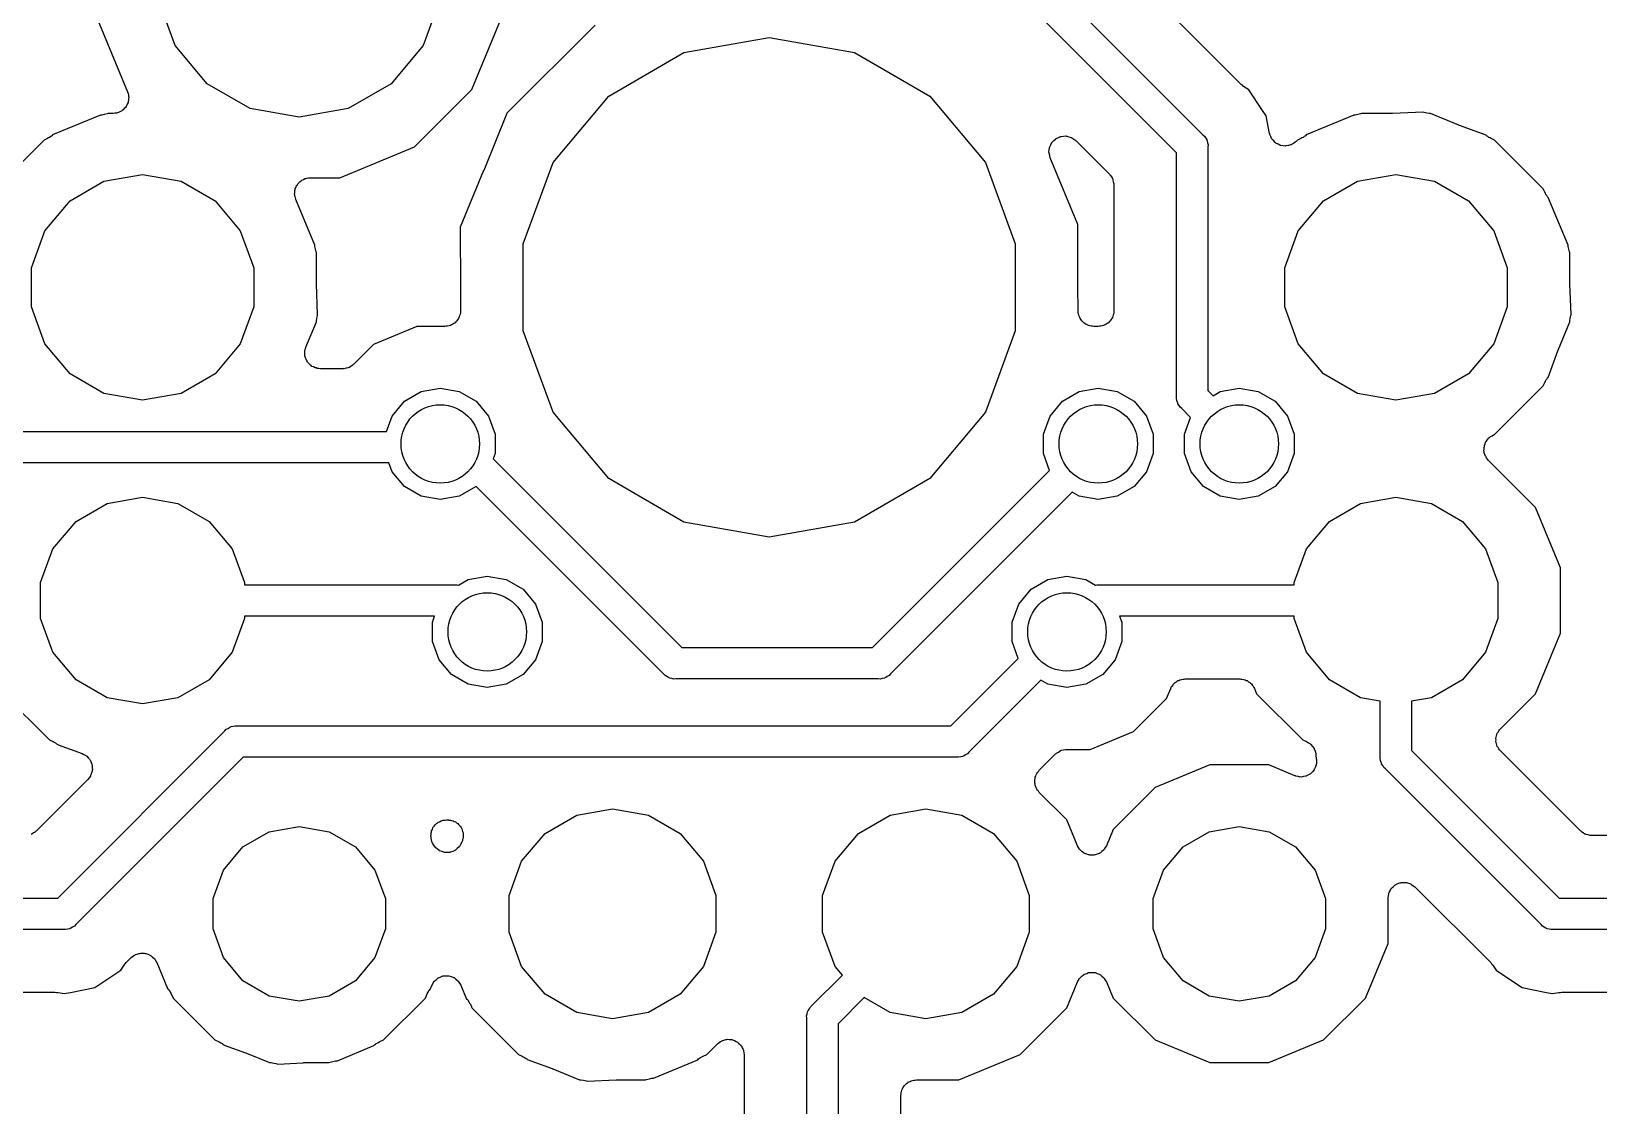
# Model space of a CAD drawing. Extents: x 240.1 to 314.9, y -176.2 to -102.8.
# Drawn here: x 281.04 to 293.74, y -155.23 to -146.51 of the extents above; entities that cross this region are included whole.
import ezdxf

# ---------------------------------------------------------------- set-up
doc = ezdxf.new("R2010")
doc.units = 0
doc.header["$MEASUREMENT"] = 0
doc.layers.add('BLACK', color=7, linetype='CONTINUOUS')

msp = doc.modelspace()

# ---------------------------------------------------------------- linework, layer by layer
at = {"layer": 'BLACK', "linetype": 'CONTINUOUS'}
for p, q in [((287.579, -144.397), (290.535, -147.353)), ((290.322, -147.5), (287.366, -144.544)), ((290.845, -146.945), (289.822, -145.922)), ((282.205, -146.63), (282.067, -146.252)), ((284.353, -146.252), (284.215, -146.63)), ((281.559, -146.378), (281.819, -147.005)), ((284.61, -146.985), (284.861, -146.378)), ((285.608, -146.464), (284.894, -147.178)), ((286.328, -146.687), (287.02, -146.565)), ((287.02, -146.565), (287.712, -146.687)), ((282.464, -146.939), (282.205, -146.63)), ((284.215, -146.63), (283.956, -146.939)), ((285.719, -147.039), (286.328, -146.687)), ((287.712, -146.687), (288.321, -147.039)), ((282.813, -147.141), (282.464, -146.939)), ((283.956, -146.939), (283.607, -147.141)), ((284.145, -147.45), (284.61, -146.985)), ((290.855, -146.952), (290.845, -146.945)), ((290.864, -146.961), (290.855, -146.952)), ((290.907, -146.989), (290.864, -146.961)), ((291.018, -147.156), (290.907, -146.989)), ((281.811, -147.118), (281.806, -147.124)), ((281.816, -147.105), (281.811, -147.118)), ((281.823, -147.092), (281.816, -147.105)), ((281.819, -147.005), (281.822, -147.019)), ((281.822, -147.019), (281.826, -147.032)), ((281.824, -147.084), (281.823, -147.092)), ((281.826, -147.076), (281.824, -147.084)), ((281.826, -147.032), (281.826, -147.04)), ((281.826, -147.04), (281.828, -147.049)), ((281.828, -147.049), (281.826, -147.062)), ((281.826, -147.062), (281.826, -147.076)), ((285.267, -147.578), (285.719, -147.039)), ((288.321, -147.039), (288.773, -147.578)), ((281.598, -147.194), (281.211, -147.355)), ((281.609, -147.194), (281.598, -147.194)), ((281.63, -147.189), (281.609, -147.194)), ((281.609, -147.194), (281.609, -147.194)), ((281.609, -147.194), (281.609, -147.194)), ((281.652, -147.184), (281.63, -147.189)), ((281.66, -147.181), (281.652, -147.184)), ((281.652, -147.184), (281.652, -147.184)), ((281.652, -147.184), (281.652, -147.184)), ((281.701, -147.181), (281.66, -147.181)), ((281.715, -147.179), (281.701, -147.181)), ((281.729, -147.178), (281.715, -147.179)), ((281.737, -147.175), (281.729, -147.178)), ((281.745, -147.173), (281.737, -147.175)), ((281.757, -147.167), (281.745, -147.173)), ((281.77, -147.161), (281.757, -147.167)), ((281.776, -147.156), (281.77, -147.161)), ((281.783, -147.151), (281.776, -147.156)), ((281.792, -147.141), (281.783, -147.151)), ((281.802, -147.131), (281.792, -147.141)), ((281.806, -147.124), (281.802, -147.131)), ((283.21, -147.211), (282.813, -147.141)), ((283.607, -147.141), (283.21, -147.211)), ((284.889, -147.186), (284.705, -147.642)), ((284.893, -147.18), (284.889, -147.186)), ((284.894, -147.178), (284.893, -147.18)), ((291.047, -147.199), (291.018, -147.156)), ((291.018, -147.156), (291.018, -147.156)), ((291.076, -147.342), (291.047, -147.199)), ((291.758, -147.194), (291.371, -147.355)), ((291.769, -147.194), (291.758, -147.194)), ((291.79, -147.189), (291.769, -147.194)), ((291.769, -147.194), (291.769, -147.194)), ((291.769, -147.194), (291.769, -147.194)), ((291.812, -147.184), (291.79, -147.189)), ((291.82, -147.181), (291.812, -147.184)), ((291.812, -147.184), (291.812, -147.184)), ((291.812, -147.184), (291.812, -147.184)), ((292.068, -147.181), (291.82, -147.181)), ((292.07, -147.181), (292.068, -147.181)), ((292.073, -147.181), (292.07, -147.181)), ((292.321, -147.171), (292.073, -147.181)), ((292.329, -147.173), (292.321, -147.171)), ((292.35, -147.177), (292.329, -147.173)), ((292.329, -147.173), (292.329, -147.173)), ((292.329, -147.173), (292.329, -147.173)), ((292.372, -147.181), (292.35, -147.177)), ((292.38, -147.181), (292.372, -147.181)), ((292.372, -147.181), (292.372, -147.181)), ((292.372, -147.181), (292.372, -147.181)), ((292.609, -147.276), (292.38, -147.181)), ((281.196, -147.367), (281.187, -147.375)), ((281.206, -147.361), (281.196, -147.367)), ((281.211, -147.355), (281.206, -147.361)), ((289.364, -147.375), (289.382, -147.367)), ((289.382, -147.367), (289.384, -147.367)), ((289.384, -147.367), (289.387, -147.366)), ((289.387, -147.366), (289.406, -147.365)), ((289.406, -147.365), (289.425, -147.363)), ((289.425, -147.363), (289.428, -147.364)), ((289.428, -147.364), (289.431, -147.364)), ((289.431, -147.364), (289.449, -147.37)), ((289.449, -147.37), (289.468, -147.375)), ((290.535, -147.353), (290.548, -147.364)), ((290.548, -147.364), (290.556, -147.379)), ((291.077, -147.346), (291.076, -147.342)), ((291.078, -147.351), (291.077, -147.346)), ((291.085, -147.367), (291.078, -147.351)), ((291.092, -147.384), (291.085, -147.367)), ((291.356, -147.367), (291.347, -147.375)), ((291.366, -147.361), (291.356, -147.367)), ((291.371, -147.355), (291.366, -147.361)), ((292.612, -147.277), (292.609, -147.276)), ((292.614, -147.278), (292.612, -147.277)), ((292.831, -147.357), (292.614, -147.278)), ((292.834, -147.361), (292.831, -147.357)), ((292.844, -147.367), (292.834, -147.361)), ((292.853, -147.375), (292.844, -147.367)), ((281.142, -147.396), (280.746, -147.792)), ((281.169, -147.384), (281.142, -147.396)), ((281.177, -147.379), (281.169, -147.384)), ((281.187, -147.375), (281.177, -147.379)), ((283.538, -147.701), (284.145, -147.45)), ((289.287, -147.496), (289.29, -147.476)), ((289.288, -147.498), (289.287, -147.496)), ((289.288, -147.501), (289.288, -147.498)), ((289.29, -147.476), (289.292, -147.457)), ((289.292, -147.457), (289.293, -147.455)), ((289.293, -147.452), (289.302, -147.435)), ((289.293, -147.455), (289.293, -147.452)), ((289.302, -147.435), (289.31, -147.417)), ((289.31, -147.417), (289.312, -147.415)), ((289.312, -147.415), (289.314, -147.413)), ((289.314, -147.413), (289.328, -147.4)), ((289.328, -147.4), (289.342, -147.386)), ((289.342, -147.386), (289.344, -147.385)), ((289.344, -147.385), (289.346, -147.383)), ((289.346, -147.383), (289.364, -147.375)), ((289.468, -147.375), (289.47, -147.377)), ((289.47, -147.377), (289.473, -147.377)), ((289.473, -147.377), (289.488, -147.389)), ((289.488, -147.389), (289.504, -147.4)), ((289.504, -147.4), (289.777, -147.673)), ((290.556, -147.379), (290.566, -147.392)), ((290.566, -147.392), (290.567, -147.398)), ((290.567, -147.398), (290.57, -147.403)), ((290.57, -147.403), (290.573, -147.419)), ((290.573, -147.419), (290.577, -147.436)), ((290.577, -147.436), (290.576, -147.453)), ((290.576, -147.453), (290.576, -149.426)), ((291.094, -147.387), (291.092, -147.384)), ((291.096, -147.391), (291.094, -147.387)), ((291.109, -147.403), (291.096, -147.391)), ((291.121, -147.417), (291.109, -147.403)), ((291.124, -147.419), (291.121, -147.417)), ((291.127, -147.422), (291.124, -147.419)), ((291.144, -147.429), (291.127, -147.422)), ((291.159, -147.438), (291.144, -147.429)), ((291.164, -147.439), (291.159, -147.438)), ((291.167, -147.44), (291.164, -147.439)), ((291.185, -147.442), (291.167, -147.44)), ((291.203, -147.445), (291.185, -147.442)), ((291.207, -147.444), (291.203, -147.445)), ((291.211, -147.444), (291.207, -147.444)), ((291.229, -147.44), (291.211, -147.444)), ((291.246, -147.436), (291.229, -147.44)), ((291.25, -147.434), (291.246, -147.436)), ((291.254, -147.433), (291.25, -147.434)), ((291.269, -147.423), (291.254, -147.433)), ((291.284, -147.413), (291.269, -147.423)), ((291.287, -147.41), (291.284, -147.413)), ((291.29, -147.408), (291.287, -147.41)), ((291.302, -147.396), (291.29, -147.408)), ((291.329, -147.384), (291.302, -147.396)), ((291.337, -147.379), (291.329, -147.384)), ((291.347, -147.375), (291.337, -147.379)), ((292.863, -147.379), (292.853, -147.375)), ((292.871, -147.384), (292.863, -147.379)), ((292.898, -147.396), (292.871, -147.384)), ((293.294, -147.792), (292.898, -147.396)), ((285.026, -148.238), (285.267, -147.578)), ((288.773, -147.578), (289.014, -148.238)), ((289.293, -147.52), (289.288, -147.501)), ((289.297, -147.539), (289.293, -147.52)), ((289.522, -148.081), (289.297, -147.539)), ((290.322, -149.473), (290.322, -147.5)), ((281.352, -147.889), (281.627, -147.73)), ((281.627, -147.73), (281.94, -147.675)), ((281.94, -147.675), (282.253, -147.73)), ((282.253, -147.73), (282.528, -147.889)), ((283.195, -147.758), (283.198, -147.751)), ((283.198, -147.751), (283.209, -147.741)), ((283.209, -147.741), (283.218, -147.731)), ((283.218, -147.731), (283.225, -147.727)), ((283.225, -147.727), (283.231, -147.721)), ((283.231, -147.721), (283.244, -147.716)), ((283.244, -147.716), (283.256, -147.709)), ((283.256, -147.709), (283.264, -147.707)), ((283.264, -147.707), (283.272, -147.704)), ((283.272, -147.704), (283.286, -147.703)), ((283.286, -147.703), (283.299, -147.701)), ((283.299, -147.701), (283.538, -147.701)), ((284.704, -147.642), (284.514, -148.102)), ((284.705, -147.642), (284.704, -147.642)), ((284.705, -147.642), (284.705, -147.642)), ((289.777, -147.673), (289.78, -147.677)), ((289.78, -147.677), (289.784, -147.681)), ((289.784, -147.681), (289.793, -147.695)), ((289.793, -147.695), (289.802, -147.709)), ((289.802, -147.709), (289.804, -147.714)), ((289.804, -147.714), (289.806, -147.719)), ((289.806, -147.719), (289.809, -147.736)), ((289.809, -147.736), (289.814, -147.752)), ((289.814, -147.752), (289.813, -147.757)), ((291.512, -147.889), (291.787, -147.73)), ((291.787, -147.73), (292.1, -147.675)), ((292.1, -147.675), (292.413, -147.73)), ((292.413, -147.73), (292.688, -147.889)), ((283.172, -147.834), (283.174, -147.82)), ((283.174, -147.842), (283.172, -147.834)), ((283.174, -147.806), (283.177, -147.798)), ((283.174, -147.82), (283.174, -147.806)), ((283.174, -147.85), (283.174, -147.842)), ((283.179, -147.863), (283.174, -147.85)), ((283.177, -147.798), (283.178, -147.79)), ((283.178, -147.79), (283.184, -147.778)), ((283.182, -147.877), (283.179, -147.863)), ((283.336, -148.248), (283.182, -147.877)), ((283.184, -147.778), (283.189, -147.764)), ((283.189, -147.764), (283.195, -147.758)), ((289.813, -147.757), (289.814, -147.763)), ((289.814, -147.763), (289.814, -148.78)), ((293.306, -147.819), (293.294, -147.792)), ((293.311, -147.827), (293.306, -147.819)), ((293.315, -147.837), (293.311, -147.827)), ((293.323, -147.846), (293.315, -147.837)), ((293.329, -147.856), (293.323, -147.846)), ((293.335, -147.861), (293.329, -147.856)), ((293.496, -148.248), (293.335, -147.861)), ((281.148, -148.133), (281.352, -147.889)), ((282.528, -147.889), (282.732, -148.133)), ((291.308, -148.133), (291.512, -147.889)), ((292.688, -147.889), (292.892, -148.133)), ((281.039, -148.431), (281.148, -148.133)), ((282.732, -148.133), (282.841, -148.431)), ((284.514, -148.102), (284.518, -148.6)), ((289.522, -148.579), (289.522, -148.081)), ((291.199, -148.431), (291.308, -148.133)), ((292.892, -148.133), (293.001, -148.431)), ((283.336, -148.259), (283.336, -148.248)), ((283.341, -148.28), (283.336, -148.259)), ((283.336, -148.259), (283.336, -148.259)), ((283.336, -148.259), (283.336, -148.259)), ((285.026, -148.942), (285.026, -148.238)), ((289.014, -148.238), (289.014, -148.942)), ((293.496, -148.259), (293.496, -148.248)), ((293.501, -148.28), (293.496, -148.259)), ((293.496, -148.259), (293.496, -148.259)), ((293.496, -148.259), (293.496, -148.259)), ((283.346, -148.302), (283.341, -148.28)), ((283.349, -148.31), (283.346, -148.302)), ((283.346, -148.302), (283.346, -148.302)), ((283.346, -148.302), (283.346, -148.302)), ((283.349, -148.558), (283.349, -148.31)), ((293.506, -148.302), (293.501, -148.28)), ((293.509, -148.31), (293.506, -148.302)), ((293.506, -148.302), (293.506, -148.302)), ((293.506, -148.302), (293.506, -148.302)), ((293.509, -148.558), (293.509, -148.31)), ((281.039, -148.749), (281.039, -148.431)), ((282.841, -148.431), (282.841, -148.749)), ((291.199, -148.749), (291.199, -148.431)), ((293.001, -148.431), (293.001, -148.749)), ((283.349, -148.56), (283.349, -148.558)), ((283.349, -148.563), (283.349, -148.56)), ((283.359, -148.811), (283.349, -148.563)), ((284.518, -148.6), (284.518, -148.6)), ((284.518, -148.6), (284.518, -148.601)), ((284.518, -148.601), (284.518, -148.78)), ((289.522, -148.58), (289.522, -148.579)), ((289.524, -148.782), (289.522, -148.58)), ((289.522, -148.58), (289.522, -148.58)), ((293.509, -148.56), (293.509, -148.558)), ((293.509, -148.563), (293.509, -148.56)), ((293.519, -148.811), (293.509, -148.563)), ((281.148, -149.047), (281.039, -148.749)), ((282.841, -148.749), (282.732, -149.047)), ((291.308, -149.047), (291.199, -148.749)), ((293.001, -148.749), (292.892, -149.047)), ((283.264, -149.075), (283.349, -148.87)), ((283.349, -148.862), (283.353, -148.84)), ((283.349, -148.87), (283.349, -148.862)), ((283.349, -148.862), (283.349, -148.862)), ((283.349, -148.862), (283.349, -148.862)), ((283.353, -148.84), (283.357, -148.819)), ((283.357, -148.819), (283.359, -148.811)), ((283.357, -148.819), (283.357, -148.819)), ((283.357, -148.819), (283.357, -148.819)), ((284.444, -148.894), (284.435, -148.9)), ((284.455, -148.89), (284.444, -148.894)), ((284.463, -148.883), (284.455, -148.89)), ((284.473, -148.878), (284.463, -148.883)), ((284.48, -148.869), (284.473, -148.878)), ((284.488, -148.862), (284.48, -148.869)), ((284.494, -148.853), (284.488, -148.862)), ((284.501, -148.844), (284.494, -148.853)), ((284.505, -148.834), (284.501, -148.844)), ((284.51, -148.824), (284.505, -148.834)), ((284.512, -148.813), (284.51, -148.824)), ((284.516, -148.803), (284.512, -148.813)), ((284.518, -148.78), (284.516, -148.791)), ((284.516, -148.791), (284.516, -148.803)), ((289.525, -148.792), (289.524, -148.782)), ((289.525, -148.803), (289.525, -148.792)), ((289.529, -148.813), (289.525, -148.803)), ((289.532, -148.825), (289.529, -148.813)), ((289.537, -148.834), (289.532, -148.825)), ((289.541, -148.844), (289.537, -148.834)), ((289.548, -148.853), (289.541, -148.844)), ((289.554, -148.863), (289.548, -148.853)), ((289.562, -148.87), (289.554, -148.863)), ((289.569, -148.878), (289.562, -148.87)), ((289.579, -148.884), (289.569, -148.878)), ((289.588, -148.891), (289.579, -148.884)), ((289.598, -148.895), (289.588, -148.891)), ((289.607, -148.9), (289.598, -148.895)), ((289.74, -148.894), (289.73, -148.9)), ((289.75, -148.89), (289.74, -148.894)), ((289.759, -148.883), (289.75, -148.89)), ((289.769, -148.878), (289.759, -148.883)), ((289.776, -148.869), (289.769, -148.878)), ((289.784, -148.862), (289.776, -148.869)), ((289.79, -148.853), (289.784, -148.862)), ((289.797, -148.844), (289.79, -148.853)), ((289.801, -148.834), (289.797, -148.844)), ((289.806, -148.824), (289.801, -148.834)), ((289.808, -148.813), (289.806, -148.824)), ((289.812, -148.803), (289.808, -148.813)), ((289.814, -148.78), (289.812, -148.791)), ((289.812, -148.791), (289.812, -148.803)), ((293.414, -149.099), (293.509, -148.87)), ((293.509, -148.862), (293.513, -148.84)), ((293.509, -148.87), (293.509, -148.862)), ((293.509, -148.862), (293.509, -148.862)), ((293.509, -148.862), (293.509, -148.862)), ((293.513, -148.84), (293.517, -148.819)), ((293.517, -148.819), (293.519, -148.811)), ((293.517, -148.819), (293.517, -148.819)), ((293.517, -148.819), (293.517, -148.819)), ((284.164, -148.907), (283.813, -149.053)), ((284.391, -148.907), (284.164, -148.907)), ((284.402, -148.906), (284.391, -148.907)), ((284.413, -148.906), (284.402, -148.906)), ((284.424, -148.902), (284.413, -148.906)), ((284.435, -148.9), (284.424, -148.902)), ((285.267, -149.602), (285.026, -148.942)), ((289.014, -148.942), (288.773, -149.602)), ((289.619, -148.902), (289.607, -148.9)), ((289.63, -148.906), (289.619, -148.902)), ((289.64, -148.906), (289.63, -148.906)), ((289.651, -148.907), (289.64, -148.906)), ((289.687, -148.907), (289.651, -148.907)), ((289.698, -148.906), (289.687, -148.907)), ((289.709, -148.906), (289.698, -148.906)), ((289.719, -148.902), (289.709, -148.906)), ((289.73, -148.9), (289.719, -148.902)), ((281.352, -149.291), (281.148, -149.047)), ((282.732, -149.047), (282.528, -149.291)), ((283.255, -149.118), (283.256, -149.11)), ((283.256, -149.132), (283.255, -149.118)), ((283.256, -149.101), (283.261, -149.088)), ((283.256, -149.11), (283.256, -149.101)), ((283.256, -149.145), (283.256, -149.132)), ((283.259, -149.153), (283.256, -149.145)), ((283.261, -149.088), (283.264, -149.075)), ((283.813, -149.053), (283.653, -149.213)), ((291.512, -149.291), (291.308, -149.047)), ((292.892, -149.047), (292.688, -149.291)), ((293.333, -149.321), (293.412, -149.104)), ((293.412, -149.104), (293.413, -149.102)), ((293.413, -149.102), (293.414, -149.099)), ((283.26, -149.162), (283.259, -149.153)), ((283.267, -149.174), (283.26, -149.162)), ((283.272, -149.187), (283.267, -149.174)), ((283.277, -149.193), (283.272, -149.187)), ((283.281, -149.201), (283.277, -149.193)), ((283.291, -149.21), (283.281, -149.201)), ((283.3, -149.221), (283.291, -149.21)), ((283.307, -149.225), (283.3, -149.221)), ((283.313, -149.231), (283.307, -149.225)), ((283.326, -149.236), (283.313, -149.231)), ((283.338, -149.243), (283.326, -149.236)), ((283.346, -149.244), (283.338, -149.243)), ((283.354, -149.247), (283.346, -149.244)), ((283.368, -149.248), (283.354, -149.247)), ((283.382, -149.25), (283.368, -149.248)), ((283.563, -149.25), (283.382, -149.25)), ((283.568, -149.249), (283.563, -149.25)), ((283.574, -149.25), (283.568, -149.249)), ((283.59, -149.246), (283.574, -149.25)), ((283.606, -149.243), (283.59, -149.246)), ((283.611, -149.24), (283.606, -149.243)), ((283.617, -149.239), (283.611, -149.24)), ((283.63, -149.229), (283.617, -149.239)), ((283.645, -149.221), (283.63, -149.229)), ((283.648, -149.216), (283.645, -149.221)), ((283.653, -149.213), (283.648, -149.216)), ((281.627, -149.45), (281.352, -149.291)), ((282.528, -149.291), (282.253, -149.45)), ((291.787, -149.45), (291.512, -149.291)), ((292.688, -149.291), (292.413, -149.45)), ((292.898, -149.784), (293.294, -149.388)), ((293.294, -149.388), (293.306, -149.361)), ((293.306, -149.361), (293.311, -149.353)), ((293.311, -149.353), (293.315, -149.343)), ((293.315, -149.343), (293.323, -149.334)), ((293.323, -149.334), (293.329, -149.324)), ((293.329, -149.324), (293.333, -149.321)), ((281.94, -149.505), (281.627, -149.45)), ((282.253, -149.45), (281.94, -149.505)), ((283.962, -149.634), (284.063, -149.514)), ((284.063, -149.514), (284.199, -149.436)), ((284.199, -149.436), (284.353, -149.409)), ((284.353, -149.409), (284.507, -149.436)), ((284.507, -149.436), (284.643, -149.514)), ((284.643, -149.514), (284.744, -149.634)), ((289.296, -149.634), (289.397, -149.514)), ((289.397, -149.514), (289.533, -149.436)), ((289.533, -149.436), (289.687, -149.409)), ((289.687, -149.409), (289.841, -149.436)), ((289.841, -149.436), (289.977, -149.514)), ((289.977, -149.514), (290.078, -149.634)), ((290.321, -149.49), (290.322, -149.473)), ((290.325, -149.507), (290.321, -149.49)), ((290.328, -149.523), (290.325, -149.507)), ((290.331, -149.528), (290.328, -149.523)), ((290.332, -149.534), (290.331, -149.528)), ((290.576, -149.426), (290.618, -149.469)), ((290.618, -149.469), (290.676, -149.436)), ((290.676, -149.436), (290.83, -149.409)), ((290.83, -149.409), (290.984, -149.436)), ((290.984, -149.436), (291.12, -149.514)), ((291.12, -149.514), (291.221, -149.634)), ((292.1, -149.505), (291.787, -149.45)), ((292.413, -149.45), (292.1, -149.505)), ((283.917, -149.758), (283.962, -149.634)), ((284.744, -149.634), (284.798, -149.782)), ((285.719, -150.141), (285.267, -149.602)), ((288.773, -149.602), (288.321, -150.141)), ((289.243, -149.782), (289.296, -149.634)), ((290.078, -149.634), (290.131, -149.782)), ((290.342, -149.547), (290.332, -149.534)), ((290.35, -149.562), (290.342, -149.547)), ((290.363, -149.573), (290.35, -149.562)), ((290.435, -149.645), (290.363, -149.573)), ((290.385, -149.782), (290.435, -149.645)), ((291.221, -149.634), (291.274, -149.782)), ((275.982, -149.758), (283.917, -149.758)), ((284.798, -149.782), (284.798, -149.938)), ((289.243, -149.938), (289.243, -149.782)), ((290.131, -149.782), (290.131, -149.938)), ((290.385, -149.938), (290.385, -149.782)), ((291.274, -149.782), (291.274, -149.938)), ((292.891, -149.787), (292.898, -149.784)), ((292.813, -149.916), (292.815, -149.902)), ((292.814, -149.888), (292.817, -149.88)), ((292.815, -149.902), (292.814, -149.888)), ((292.817, -149.872), (292.823, -149.859)), ((292.817, -149.88), (292.817, -149.872)), ((292.823, -149.859), (292.827, -149.846)), ((292.827, -149.846), (292.832, -149.839)), ((292.832, -149.839), (292.836, -149.832)), ((292.836, -149.832), (292.846, -149.822)), ((292.846, -149.822), (292.854, -149.811)), ((292.854, -149.811), (292.861, -149.806)), ((292.861, -149.806), (292.867, -149.8)), ((292.867, -149.8), (292.88, -149.795)), ((292.88, -149.795), (292.891, -149.787)), ((283.935, -150.012), (275.982, -150.012)), ((283.962, -150.086), (283.935, -150.012)), ((284.798, -149.938), (284.782, -149.982)), ((284.782, -149.982), (286.311, -151.511)), ((289.292, -150.075), (289.243, -149.938)), ((290.131, -149.938), (290.078, -150.086)), ((290.439, -150.086), (290.385, -149.938)), ((291.274, -149.938), (291.221, -150.086)), ((292.816, -149.924), (292.813, -149.916)), ((292.816, -149.932), (292.816, -149.924)), ((292.821, -149.945), (292.816, -149.932)), ((292.825, -149.958), (292.821, -149.945)), ((292.83, -149.965), (292.825, -149.958)), ((292.833, -149.973), (292.83, -149.965)), ((292.842, -149.983), (292.833, -149.973)), ((292.85, -149.994), (292.842, -149.983)), ((293.23, -150.375), (292.85, -149.994)), ((284.063, -150.206), (283.962, -150.086)), ((286.328, -150.493), (285.719, -150.141)), ((288.321, -150.141), (287.712, -150.493)), ((287.856, -151.511), (289.292, -150.075)), ((290.078, -150.086), (289.977, -150.206)), ((290.54, -150.206), (290.439, -150.086)), ((291.221, -150.086), (291.12, -150.206)), ((281.653, -150.342), (281.94, -150.292)), ((281.94, -150.292), (282.227, -150.342)), ((284.199, -150.284), (284.063, -150.206)), ((284.353, -150.311), (284.199, -150.284)), ((284.507, -150.284), (284.353, -150.311)), ((284.643, -150.206), (284.507, -150.284)), ((284.645, -150.204), (284.643, -150.206)), ((286.164, -151.724), (284.645, -150.204)), ((289.475, -150.251), (288.003, -151.724)), ((289.533, -150.284), (289.475, -150.251)), ((289.687, -150.311), (289.533, -150.284)), ((289.841, -150.284), (289.687, -150.311)), ((289.977, -150.206), (289.841, -150.284)), ((290.676, -150.284), (290.54, -150.206)), ((290.83, -150.311), (290.676, -150.284)), ((290.984, -150.284), (290.83, -150.311)), ((291.12, -150.206), (290.984, -150.284)), ((291.813, -150.342), (292.1, -150.292)), ((292.1, -150.292), (292.387, -150.342)), ((281.401, -150.488), (281.653, -150.342)), ((282.227, -150.342), (282.479, -150.488)), ((291.561, -150.488), (291.813, -150.342)), ((292.387, -150.342), (292.639, -150.488)), ((293.433, -150.865), (293.23, -150.375)), ((281.214, -150.711), (281.401, -150.488)), ((282.479, -150.488), (282.666, -150.711)), ((287.02, -150.615), (286.328, -150.493)), ((287.712, -150.493), (287.02, -150.615)), ((291.374, -150.711), (291.561, -150.488)), ((292.639, -150.488), (292.826, -150.711)), ((281.114, -150.984), (281.214, -150.711)), ((282.666, -150.711), (282.765, -150.984)), ((291.274, -150.984), (291.374, -150.711)), ((292.826, -150.711), (292.925, -150.984)), ((293.433, -151.395), (293.433, -150.865)), ((281.114, -151.276), (281.114, -150.984)), ((282.765, -150.984), (282.765, -151.003)), ((282.765, -151.003), (284.474, -151.003)), ((284.474, -151.003), (284.491, -151.002)), ((284.491, -151.002), (284.502, -151.005)), ((284.502, -151.005), (284.58, -150.96)), ((284.58, -150.96), (284.734, -150.933)), ((284.734, -150.933), (284.888, -150.96)), ((284.888, -150.96), (285.024, -151.038)), ((285.024, -151.038), (285.125, -151.158)), ((289.042, -151.158), (289.143, -151.038)), ((289.143, -151.038), (289.279, -150.96)), ((289.279, -150.96), (289.433, -150.933)), ((289.433, -150.933), (289.587, -150.96)), ((289.587, -150.96), (289.665, -151.005)), ((289.665, -151.005), (289.676, -151.002)), ((289.676, -151.002), (289.693, -151.003)), ((289.693, -151.003), (291.274, -151.003)), ((291.274, -151.003), (291.274, -150.984)), ((292.925, -150.984), (292.925, -151.276)), ((285.125, -151.158), (285.178, -151.306)), ((288.988, -151.306), (289.042, -151.158)), ((281.214, -151.549), (281.114, -151.276)), ((282.765, -151.276), (282.666, -151.549)), ((284.307, -151.257), (282.765, -151.257)), ((282.765, -151.257), (282.765, -151.276)), ((284.289, -151.306), (284.307, -151.257)), ((284.289, -151.462), (284.289, -151.306)), ((285.178, -151.306), (285.178, -151.462)), ((288.988, -151.462), (288.988, -151.306)), ((291.274, -151.257), (289.86, -151.257)), ((289.86, -151.257), (289.877, -151.306)), ((289.877, -151.306), (289.877, -151.462)), ((291.274, -151.276), (291.274, -151.257)), ((291.374, -151.549), (291.274, -151.276)), ((292.925, -151.276), (292.826, -151.549)), ((293.23, -151.885), (293.433, -151.395)), ((281.401, -151.772), (281.214, -151.549)), ((282.666, -151.549), (282.479, -151.772)), ((284.343, -151.61), (284.289, -151.462)), ((285.178, -151.462), (285.125, -151.61)), ((286.311, -151.511), (287.856, -151.511)), ((289.038, -151.599), (288.988, -151.462)), ((289.877, -151.462), (289.824, -151.61)), ((291.561, -151.772), (291.374, -151.549)), ((292.826, -151.549), (292.639, -151.772)), ((284.444, -151.73), (284.343, -151.61)), ((285.125, -151.61), (285.024, -151.73)), ((288.491, -152.146), (289.038, -151.599)), ((289.824, -151.61), (289.723, -151.73)), ((281.653, -151.918), (281.401, -151.772)), ((282.479, -151.772), (282.227, -151.918)), ((284.58, -151.808), (284.444, -151.73)), ((284.734, -151.835), (284.58, -151.808)), ((284.888, -151.808), (284.734, -151.835)), ((285.024, -151.73), (284.888, -151.808)), ((286.175, -151.737), (286.164, -151.724)), ((286.19, -151.745), (286.175, -151.737)), ((286.203, -151.755), (286.19, -151.745)), ((286.209, -151.756), (286.203, -151.755)), ((286.214, -151.759), (286.209, -151.756)), ((286.23, -151.762), (286.214, -151.759)), ((286.247, -151.766), (286.23, -151.762)), ((286.264, -151.765), (286.247, -151.766)), ((287.903, -151.765), (286.264, -151.765)), ((287.92, -151.766), (287.903, -151.765)), ((287.936, -151.762), (287.92, -151.766)), ((287.953, -151.759), (287.936, -151.762)), ((287.958, -151.756), (287.953, -151.759)), ((287.964, -151.755), (287.958, -151.756)), ((287.977, -151.745), (287.964, -151.755)), ((287.992, -151.737), (287.977, -151.745)), ((288.003, -151.724), (287.992, -151.737)), ((289.221, -151.775), (288.638, -152.359)), ((289.279, -151.808), (289.221, -151.775)), ((289.433, -151.835), (289.279, -151.808)), ((289.587, -151.808), (289.433, -151.835)), ((289.723, -151.73), (289.587, -151.808)), ((290.281, -151.828), (290.29, -151.818)), ((290.29, -151.818), (290.297, -151.806)), ((290.297, -151.806), (290.304, -151.801)), ((290.304, -151.801), (290.309, -151.795)), ((290.309, -151.795), (290.321, -151.788)), ((290.321, -151.788), (290.332, -151.779)), ((290.332, -151.779), (290.34, -151.777)), ((290.34, -151.777), (290.348, -151.773)), ((290.348, -151.773), (290.361, -151.77)), ((290.361, -151.77), (290.374, -151.766)), ((290.374, -151.766), (290.383, -151.766)), ((290.383, -151.766), (290.391, -151.765)), ((290.391, -151.765), (290.835, -151.765)), ((290.835, -151.765), (290.843, -151.766)), ((290.843, -151.766), (290.851, -151.766)), ((290.851, -151.766), (290.865, -151.77)), ((290.865, -151.77), (290.878, -151.773)), ((290.878, -151.773), (290.885, -151.777)), ((290.885, -151.777), (290.893, -151.779)), ((290.893, -151.779), (290.904, -151.788)), ((290.904, -151.788), (290.916, -151.795)), ((290.916, -151.795), (290.922, -151.801)), ((290.922, -151.801), (290.928, -151.806)), ((290.928, -151.806), (290.936, -151.818)), ((290.936, -151.818), (290.945, -151.828)), ((291.813, -151.918), (291.561, -151.772)), ((292.639, -151.772), (292.387, -151.918)), ((280.81, -151.885), (281.185, -152.26)), ((281.94, -151.968), (281.653, -151.918)), ((282.227, -151.918), (281.94, -151.968)), ((289.973, -152.191), (290.24, -151.924)), ((290.24, -151.924), (290.274, -151.843)), ((290.274, -151.843), (290.278, -151.836)), ((290.278, -151.836), (290.281, -151.828)), ((290.945, -151.828), (290.948, -151.836)), ((290.948, -151.836), (290.952, -151.843)), ((290.952, -151.843), (290.97, -151.885)), ((290.97, -151.885), (291.345, -152.26)), ((291.973, -151.946), (291.813, -151.918)), ((292.387, -151.918), (292.227, -151.946)), ((292.947, -152.169), (293.23, -151.885)), ((291.973, -152.394), (291.973, -151.946)), ((292.227, -151.946), (292.227, -152.347)), ((281.252, -153.543), (282.608, -152.187)), ((282.608, -152.187), (282.619, -152.174)), ((282.619, -152.174), (282.634, -152.166)), ((282.634, -152.166), (282.647, -152.156)), ((282.647, -152.156), (282.653, -152.155)), ((282.653, -152.155), (282.658, -152.152)), ((282.658, -152.152), (282.674, -152.149)), ((282.674, -152.149), (282.691, -152.145)), ((282.691, -152.145), (282.708, -152.146)), ((282.708, -152.146), (288.491, -152.146)), ((289.622, -152.337), (289.973, -152.191)), ((292.921, -152.205), (292.928, -152.196)), ((292.928, -152.196), (292.933, -152.186)), ((292.933, -152.186), (292.94, -152.178)), ((292.94, -152.178), (292.947, -152.169)), ((281.185, -152.26), (281.215, -152.273)), ((281.215, -152.273), (281.224, -152.279)), ((281.224, -152.279), (281.235, -152.283)), ((281.235, -152.283), (281.243, -152.291)), ((281.243, -152.291), (281.252, -152.297)), ((281.252, -152.297), (281.255, -152.3)), ((281.255, -152.3), (281.45, -152.371)), ((291.345, -152.26), (291.374, -152.273)), ((291.374, -152.273), (291.391, -152.284)), ((291.391, -152.284), (291.409, -152.294)), ((291.409, -152.294), (291.41, -152.295)), ((291.41, -152.295), (291.411, -152.296)), ((291.411, -152.296), (291.423, -152.313)), ((291.423, -152.313), (291.436, -152.329)), ((292.91, -152.248), (292.913, -152.237)), ((292.911, -152.259), (292.91, -152.248)), ((292.91, -152.27), (292.911, -152.259)), ((292.913, -152.281), (292.91, -152.27)), ((292.913, -152.237), (292.914, -152.226)), ((292.914, -152.292), (292.913, -152.281)), ((292.914, -152.226), (292.919, -152.216)), ((292.919, -152.302), (292.914, -152.292)), ((292.919, -152.216), (292.921, -152.205)), ((292.921, -152.313), (292.919, -152.302)), ((292.928, -152.322), (292.921, -152.313)), ((292.933, -152.332), (292.928, -152.322)), ((282.755, -152.4), (281.399, -153.756)), ((281.45, -152.371), (281.465, -152.379)), ((281.465, -152.379), (281.48, -152.386)), ((281.48, -152.386), (281.484, -152.39)), ((281.484, -152.39), (281.488, -152.393)), ((281.488, -152.393), (281.499, -152.406)), ((281.499, -152.406), (281.511, -152.417)), ((281.511, -152.417), (281.513, -152.422)), ((281.513, -152.422), (281.517, -152.427)), ((281.517, -152.427), (281.523, -152.442)), ((281.523, -152.442), (281.53, -152.457)), ((288.538, -152.4), (282.755, -152.4)), ((288.555, -152.401), (288.538, -152.4)), ((288.572, -152.397), (288.555, -152.401)), ((288.588, -152.394), (288.572, -152.397)), ((288.593, -152.391), (288.588, -152.394)), ((288.599, -152.39), (288.593, -152.391)), ((288.612, -152.38), (288.599, -152.39)), ((288.627, -152.372), (288.612, -152.38)), ((288.638, -152.359), (288.627, -152.372)), ((289.209, -152.506), (289.341, -152.374)), ((289.341, -152.374), (289.346, -152.37)), ((289.346, -152.37), (289.349, -152.366)), ((289.349, -152.366), (289.364, -152.358)), ((289.364, -152.358), (289.377, -152.348)), ((289.377, -152.348), (289.383, -152.347)), ((289.383, -152.347), (289.388, -152.344)), ((289.388, -152.344), (289.404, -152.341)), ((289.404, -152.341), (289.42, -152.337)), ((289.42, -152.337), (289.426, -152.337)), ((289.426, -152.337), (289.431, -152.337)), ((289.431, -152.337), (289.622, -152.337)), ((291.436, -152.329), (291.437, -152.33)), ((291.437, -152.33), (291.438, -152.331)), ((291.438, -152.331), (291.444, -152.351)), ((291.444, -152.351), (291.451, -152.371)), ((291.451, -152.373), (291.45, -152.389)), ((291.45, -152.389), (291.454, -152.409)), ((291.451, -152.371), (291.451, -152.372)), ((291.451, -152.372), (291.451, -152.373)), ((291.454, -152.409), (291.454, -152.413)), ((291.454, -152.413), (291.456, -152.417)), ((291.455, -152.453), (291.454, -152.457)), ((291.456, -152.417), (291.455, -152.435)), ((291.455, -152.435), (291.455, -152.453)), ((291.972, -152.411), (291.973, -152.394)), ((291.976, -152.428), (291.972, -152.411)), ((291.979, -152.444), (291.976, -152.428)), ((291.982, -152.449), (291.979, -152.444)), ((291.983, -152.454), (291.982, -152.449)), ((292.227, -152.347), (293.423, -153.543)), ((292.94, -152.34), (292.933, -152.332)), ((292.947, -152.349), (292.94, -152.34)), ((293.596, -152.998), (292.947, -152.349)), ((281.497, -152.58), (281.079, -152.998)), ((281.506, -152.566), (281.497, -152.58)), ((281.517, -152.554), (281.506, -152.566)), ((281.519, -152.548), (281.517, -152.554)), ((281.522, -152.544), (281.519, -152.548)), ((281.526, -152.528), (281.522, -152.544)), ((281.532, -152.512), (281.526, -152.528)), ((281.53, -152.457), (281.53, -152.463)), ((281.53, -152.463), (281.532, -152.468)), ((281.532, -152.468), (281.532, -152.485)), ((281.532, -152.485), (281.534, -152.501)), ((281.534, -152.501), (281.532, -152.507)), ((281.532, -152.507), (281.532, -152.512)), ((289.173, -152.585), (289.175, -152.574)), ((289.175, -152.574), (289.176, -152.563)), ((289.176, -152.563), (289.181, -152.553)), ((289.181, -152.553), (289.184, -152.542)), ((289.184, -152.542), (289.19, -152.533)), ((289.19, -152.533), (289.195, -152.523)), ((289.195, -152.523), (289.203, -152.515)), ((289.203, -152.515), (289.209, -152.506)), ((290.59, -152.463), (290.147, -152.647)), ((291.07, -152.463), (290.59, -152.463)), ((291.281, -152.551), (291.07, -152.463)), ((291.285, -152.552), (291.281, -152.551)), ((291.289, -152.554), (291.285, -152.552)), ((291.307, -152.557), (291.289, -152.554)), ((291.324, -152.561), (291.307, -152.557)), ((291.328, -152.56), (291.324, -152.561)), ((291.333, -152.561), (291.328, -152.56)), ((291.35, -152.557), (291.333, -152.561)), ((291.368, -152.555), (291.35, -152.557)), ((291.372, -152.553), (291.368, -152.555)), ((291.376, -152.552), (291.372, -152.553)), ((291.391, -152.543), (291.376, -152.552)), ((291.407, -152.534), (291.391, -152.543)), ((291.41, -152.531), (291.407, -152.534)), ((291.413, -152.529), (291.41, -152.531)), ((291.425, -152.515), (291.413, -152.529)), ((291.437, -152.502), (291.425, -152.515)), ((291.438, -152.498), (291.437, -152.502)), ((291.441, -152.495), (291.438, -152.498)), ((291.447, -152.478), (291.441, -152.495)), ((291.454, -152.461), (291.447, -152.478)), ((291.454, -152.457), (291.454, -152.461)), ((291.993, -152.468), (291.983, -152.454)), ((292.001, -152.483), (291.993, -152.468)), ((292.014, -152.494), (292.001, -152.483)), ((293.276, -153.756), (292.014, -152.494)), ((289.173, -152.596), (289.173, -152.585)), ((289.173, -152.607), (289.173, -152.596)), ((289.175, -152.617), (289.173, -152.607)), ((289.176, -152.628), (289.175, -152.617)), ((289.181, -152.639), (289.176, -152.628)), ((289.184, -152.649), (289.181, -152.639)), ((289.19, -152.658), (289.184, -152.649)), ((289.195, -152.668), (289.19, -152.658)), ((289.203, -152.676), (289.195, -152.668)), ((289.209, -152.685), (289.203, -152.676)), ((289.431, -152.907), (289.209, -152.685)), ((290.147, -152.647), (289.807, -152.987)), ((285.459, -152.87), (285.75, -152.819)), ((285.75, -152.819), (286.041, -152.87)), ((287.999, -152.87), (288.29, -152.819)), ((288.29, -152.819), (288.581, -152.87)), ((282.967, -153.004), (283.21, -152.961)), ((283.21, -152.961), (283.453, -153.004)), ((284.299, -152.965), (284.303, -152.958)), ((284.303, -152.958), (284.313, -152.948)), ((284.313, -152.948), (284.322, -152.938)), ((284.322, -152.938), (284.329, -152.934)), ((284.329, -152.934), (284.336, -152.928)), ((284.336, -152.928), (284.348, -152.923)), ((284.348, -152.923), (284.36, -152.916)), ((284.36, -152.916), (284.369, -152.914)), ((284.369, -152.914), (284.376, -152.911)), ((284.376, -152.911), (284.39, -152.91)), ((284.39, -152.91), (284.391, -152.91)), ((284.391, -152.91), (284.393, -152.91)), ((284.393, -152.91), (284.404, -152.908)), ((284.404, -152.908), (284.413, -152.908)), ((284.413, -152.908), (284.419, -152.909)), ((284.419, -152.909), (284.42, -152.909)), ((284.42, -152.909), (284.422, -152.91)), ((284.422, -152.91), (284.424, -152.91)), ((284.424, -152.91), (284.435, -152.91)), ((284.435, -152.91), (284.445, -152.914)), ((284.445, -152.914), (284.457, -152.916)), ((284.457, -152.916), (284.466, -152.921)), ((284.466, -152.921), (284.476, -152.925)), ((284.476, -152.925), (284.485, -152.932)), ((284.485, -152.932), (284.495, -152.938)), ((284.495, -152.938), (284.502, -152.946)), ((284.502, -152.946), (284.51, -152.953)), ((284.51, -152.953), (284.516, -152.963)), ((285.203, -153.018), (285.459, -152.87)), ((286.041, -152.87), (286.297, -153.018)), ((287.743, -153.018), (287.999, -152.87)), ((288.581, -152.87), (288.837, -153.018)), ((289.518, -153.118), (289.431, -152.907)), ((290.587, -153.004), (290.83, -152.961)), ((290.83, -152.961), (291.073, -153.004)), ((281.043, -153.023), (281.038, -153.025)), ((281.057, -153.014), (281.043, -153.023)), ((281.071, -153.005), (281.057, -153.014)), ((281.075, -153.001), (281.071, -153.005)), ((281.079, -152.998), (281.075, -153.001)), ((282.754, -153.127), (282.967, -153.004)), ((283.453, -153.004), (283.666, -153.127)), ((284.277, -153.041), (284.279, -153.027)), ((284.279, -153.049), (284.277, -153.041)), ((284.279, -153.013), (284.282, -153.005)), ((284.279, -153.027), (284.279, -153.013)), ((284.279, -153.057), (284.279, -153.049)), ((284.283, -153.07), (284.279, -153.057)), ((284.282, -153.005), (284.283, -152.997)), ((284.283, -152.997), (284.289, -152.985)), ((284.286, -153.084), (284.283, -153.07)), ((284.291, -153.096), (284.286, -153.084)), ((284.289, -152.985), (284.294, -152.971)), ((284.294, -152.971), (284.299, -152.965)), ((284.516, -152.963), (284.523, -152.971)), ((284.523, -152.971), (284.527, -152.982)), ((284.527, -152.982), (284.532, -152.991)), ((284.533, -153.078), (284.528, -153.09)), ((284.532, -152.991), (284.534, -153.002)), ((284.534, -153.067), (284.533, -153.078)), ((284.534, -153.002), (284.538, -153.013)), ((284.538, -153.057), (284.534, -153.067)), ((284.538, -153.013), (284.538, -153.024)), ((284.538, -153.024), (284.54, -153.035)), ((284.54, -153.035), (284.538, -153.046)), ((284.538, -153.046), (284.538, -153.057)), ((285.013, -153.244), (285.203, -153.018)), ((286.297, -153.018), (286.487, -153.244)), ((287.553, -153.244), (287.743, -153.018)), ((288.837, -153.018), (289.027, -153.244)), ((289.807, -152.987), (289.753, -153.118)), ((290.374, -153.127), (290.587, -153.004)), ((291.073, -153.004), (291.286, -153.127)), ((293.6, -153.001), (293.596, -152.998)), ((293.604, -153.005), (293.6, -153.001)), ((293.618, -153.014), (293.604, -153.005)), ((293.632, -153.023), (293.618, -153.014)), ((293.637, -153.025), (293.632, -153.023)), ((293.642, -153.027), (293.637, -153.025)), ((293.659, -153.03), (293.642, -153.027)), ((293.675, -153.035), (293.659, -153.03)), ((293.68, -153.034), (293.675, -153.035)), ((293.686, -153.035), (293.68, -153.034)), ((300.039, -153.035), (293.686, -153.035)), ((282.596, -153.315), (282.754, -153.127)), ((283.666, -153.127), (283.824, -153.315)), ((284.302, -153.112), (284.291, -153.096)), ((284.312, -153.129), (284.302, -153.112)), ((284.314, -153.131), (284.312, -153.129)), ((284.315, -153.133), (284.314, -153.131)), ((284.331, -153.145), (284.315, -153.133)), ((284.345, -153.157), (284.331, -153.145)), ((284.348, -153.158), (284.345, -153.157)), ((284.35, -153.16), (284.348, -153.158)), ((284.369, -153.165), (284.35, -153.16)), ((284.387, -153.172), (284.369, -153.165)), ((284.39, -153.172), (284.387, -153.172)), ((284.392, -153.173), (284.39, -153.172)), ((284.412, -153.172), (284.392, -153.173)), ((284.431, -153.172), (284.412, -153.172)), ((284.434, -153.171), (284.431, -153.172)), ((284.436, -153.171), (284.434, -153.171)), ((284.454, -153.164), (284.436, -153.171)), ((284.472, -153.157), (284.454, -153.164)), ((284.475, -153.155), (284.472, -153.157)), ((284.477, -153.154), (284.475, -153.155)), ((284.491, -153.141), (284.477, -153.154)), ((284.506, -153.128), (284.491, -153.141)), ((284.508, -153.126), (284.506, -153.128)), ((284.51, -153.124), (284.508, -153.126)), ((284.518, -153.107), (284.51, -153.124)), ((284.528, -153.09), (284.518, -153.107)), ((289.527, -153.132), (289.518, -153.118)), ((289.535, -153.146), (289.527, -153.132)), ((289.539, -153.15), (289.535, -153.146)), ((289.542, -153.155), (289.539, -153.15)), ((289.555, -153.165), (289.542, -153.155)), ((289.567, -153.176), (289.555, -153.165)), ((289.573, -153.178), (289.567, -153.176)), ((289.577, -153.182), (289.573, -153.178)), ((289.593, -153.187), (289.577, -153.182)), ((289.608, -153.193), (289.593, -153.187)), ((289.614, -153.193), (289.608, -153.193)), ((289.619, -153.195), (289.614, -153.193)), ((289.636, -153.194), (289.619, -153.195)), ((289.652, -153.195), (289.636, -153.194)), ((289.658, -153.193), (289.652, -153.195)), ((289.663, -153.193), (289.658, -153.193)), ((289.678, -153.187), (289.663, -153.193)), ((289.694, -153.182), (289.678, -153.187)), ((289.699, -153.178), (289.694, -153.182)), ((289.704, -153.176), (289.699, -153.178)), ((289.716, -153.165), (289.704, -153.176)), ((289.729, -153.155), (289.716, -153.165)), ((289.732, -153.15), (289.729, -153.155)), ((289.736, -153.146), (289.732, -153.15)), ((289.744, -153.132), (289.736, -153.146)), ((289.753, -153.118), (289.744, -153.132)), ((290.216, -153.315), (290.374, -153.127)), ((291.286, -153.127), (291.444, -153.315)), ((282.512, -153.547), (282.596, -153.315)), ((283.824, -153.315), (283.909, -153.547)), ((284.912, -153.522), (285.013, -153.244)), ((286.487, -153.244), (286.588, -153.522)), ((287.452, -153.522), (287.553, -153.244)), ((289.027, -153.244), (289.128, -153.522)), ((290.131, -153.547), (290.216, -153.315)), ((291.444, -153.315), (291.529, -153.547)), ((292.052, -153.483), (292.059, -153.468)), ((292.059, -153.468), (292.063, -153.464)), ((292.063, -153.464), (292.066, -153.459)), ((292.066, -153.459), (292.079, -153.449)), ((292.079, -153.449), (292.091, -153.437)), ((292.091, -153.437), (292.096, -153.435)), ((292.096, -153.435), (292.1, -153.431)), ((292.1, -153.431), (292.116, -153.425)), ((292.116, -153.425), (292.131, -153.418)), ((292.131, -153.418), (292.136, -153.418)), ((292.136, -153.418), (292.141, -153.416)), ((292.141, -153.416), (292.158, -153.416)), ((292.158, -153.416), (292.175, -153.415)), ((292.175, -153.415), (292.18, -153.416)), ((292.18, -153.416), (292.186, -153.416)), ((292.186, -153.416), (292.201, -153.422)), ((292.201, -153.422), (292.217, -153.426)), ((292.217, -153.426), (292.222, -153.429)), ((292.222, -153.429), (292.227, -153.431)), ((292.227, -153.431), (292.24, -153.442)), ((292.24, -153.442), (292.253, -153.451)), ((292.253, -153.451), (292.868, -154.066)), ((274.373, -153.543), (281.252, -153.543)), ((282.512, -153.793), (282.512, -153.547)), ((283.909, -153.547), (283.909, -153.793)), ((284.912, -153.818), (284.912, -153.522)), ((286.588, -153.522), (286.588, -153.818)), ((287.452, -153.818), (287.452, -153.522)), ((289.128, -153.522), (289.128, -153.818)), ((290.131, -153.793), (290.131, -153.547)), ((291.529, -153.547), (291.529, -153.793)), ((292.036, -153.541), (292.039, -153.525)), ((292.036, -153.91), (292.036, -153.541)), ((292.039, -153.525), (292.041, -153.508)), ((292.041, -153.508), (292.043, -153.503)), ((292.043, -153.503), (292.044, -153.498)), ((292.044, -153.498), (292.052, -153.483)), ((293.423, -153.543), (300.302, -153.543)), ((281.299, -153.797), (274.326, -153.797)), ((281.316, -153.798), (281.299, -153.797)), ((281.332, -153.794), (281.316, -153.798)), ((281.349, -153.791), (281.332, -153.794)), ((281.354, -153.788), (281.349, -153.791)), ((281.359, -153.787), (281.354, -153.788)), ((281.373, -153.777), (281.359, -153.787)), ((281.388, -153.769), (281.373, -153.777)), ((281.399, -153.756), (281.388, -153.769)), ((282.596, -154.025), (282.512, -153.793)), ((283.909, -153.793), (283.824, -154.025)), ((285.013, -154.096), (284.912, -153.818)), ((286.588, -153.818), (286.487, -154.096)), ((287.553, -154.096), (287.452, -153.818)), ((289.128, -153.818), (289.027, -154.096)), ((290.216, -154.025), (290.131, -153.793)), ((291.529, -153.793), (291.444, -154.025)), ((293.287, -153.769), (293.276, -153.756)), ((293.302, -153.777), (293.287, -153.769)), ((293.315, -153.787), (293.302, -153.777)), ((293.321, -153.788), (293.315, -153.787)), ((293.326, -153.791), (293.321, -153.788)), ((293.342, -153.794), (293.326, -153.791)), ((293.359, -153.798), (293.342, -153.794)), ((293.376, -153.797), (293.359, -153.798)), ((300.349, -153.797), (293.376, -153.797)), ((291.853, -154.353), (292.036, -153.91)), ((281.763, -154.128), (281.791, -154.085)), ((281.791, -154.085), (281.8, -154.076)), ((281.8, -154.076), (281.807, -154.066)), ((281.807, -154.066), (281.848, -154.025)), ((281.848, -154.025), (281.859, -154.017)), ((281.859, -154.017), (281.869, -154.008)), ((281.869, -154.008), (281.877, -154.005)), ((281.877, -154.005), (281.884, -154)), ((281.884, -154), (281.897, -153.996)), ((281.897, -153.996), (281.91, -153.991)), ((281.91, -153.991), (281.918, -153.991)), ((281.918, -153.991), (281.926, -153.989)), ((281.926, -153.989), (281.94, -153.99)), ((281.94, -153.99), (281.954, -153.989)), ((281.954, -153.989), (281.962, -153.992)), ((281.962, -153.992), (281.97, -153.992)), ((281.97, -153.992), (281.983, -153.998)), ((281.983, -153.998), (281.996, -154.002)), ((281.996, -154.002), (282.003, -154.008)), ((282.003, -154.008), (282.01, -154.011)), ((282.01, -154.011), (282.02, -154.021)), ((282.02, -154.021), (282.031, -154.029)), ((282.031, -154.029), (282.036, -154.036)), ((282.036, -154.036), (282.042, -154.042)), ((282.042, -154.042), (282.047, -154.055)), ((282.047, -154.055), (282.055, -154.066)), ((282.055, -154.066), (282.141, -154.275)), ((282.754, -154.213), (282.596, -154.025)), ((283.824, -154.025), (283.666, -154.213)), ((285.203, -154.322), (285.013, -154.096)), ((286.487, -154.096), (286.297, -154.322)), ((287.613, -154.167), (287.553, -154.096)), ((289.027, -154.096), (288.837, -154.322)), ((290.374, -154.213), (290.216, -154.025)), ((291.444, -154.025), (291.286, -154.213)), ((292.868, -154.066), (292.875, -154.076)), ((292.875, -154.076), (292.884, -154.085)), ((292.884, -154.085), (292.912, -154.128)), ((281.553, -154.268), (281.763, -154.128)), ((282.967, -154.337), (282.754, -154.213)), ((283.666, -154.213), (283.453, -154.337)), ((284.293, -154.238), (284.302, -154.22)), ((284.302, -154.22), (284.304, -154.219)), ((284.304, -154.219), (284.305, -154.217)), ((284.305, -154.217), (284.32, -154.204)), ((284.32, -154.204), (284.334, -154.191)), ((284.334, -154.191), (284.336, -154.19)), ((284.336, -154.19), (284.338, -154.189)), ((284.338, -154.189), (284.357, -154.181)), ((284.357, -154.181), (284.375, -154.174)), ((284.375, -154.174), (284.377, -154.174)), ((284.377, -154.174), (284.379, -154.173)), ((284.379, -154.173), (284.399, -154.173)), ((284.399, -154.173), (284.419, -154.172)), ((284.419, -154.172), (284.421, -154.173)), ((284.421, -154.173), (284.423, -154.173)), ((284.423, -154.173), (284.442, -154.179)), ((284.442, -154.179), (284.461, -154.185)), ((284.461, -154.185), (284.463, -154.186)), ((284.463, -154.186), (284.465, -154.187)), ((284.465, -154.187), (284.48, -154.2)), ((284.48, -154.2), (284.496, -154.212)), ((284.496, -154.212), (284.497, -154.214)), ((284.497, -154.214), (284.499, -154.215)), ((284.499, -154.215), (284.509, -154.232)), ((284.509, -154.232), (284.52, -154.249)), ((287.366, -154.414), (287.613, -154.167)), ((289.431, -154.433), (289.518, -154.222)), ((289.518, -154.222), (289.527, -154.208)), ((289.527, -154.208), (289.535, -154.194)), ((289.535, -154.194), (289.539, -154.19)), ((289.539, -154.19), (289.542, -154.185)), ((289.542, -154.185), (289.555, -154.175)), ((289.555, -154.175), (289.567, -154.164)), ((289.567, -154.164), (289.573, -154.162)), ((289.573, -154.162), (289.577, -154.158)), ((289.577, -154.158), (289.593, -154.153)), ((289.593, -154.153), (289.608, -154.147)), ((289.608, -154.147), (289.614, -154.147)), ((289.614, -154.147), (289.619, -154.145)), ((289.619, -154.145), (289.636, -154.146)), ((289.636, -154.146), (289.652, -154.145)), ((289.652, -154.145), (289.658, -154.147)), ((289.658, -154.147), (289.663, -154.147)), ((289.663, -154.147), (289.678, -154.153)), ((289.678, -154.153), (289.694, -154.158)), ((289.694, -154.158), (289.699, -154.162)), ((289.699, -154.162), (289.704, -154.164)), ((289.704, -154.164), (289.716, -154.175)), ((289.716, -154.175), (289.729, -154.185)), ((289.729, -154.185), (289.732, -154.19)), ((289.732, -154.19), (289.736, -154.194)), ((289.736, -154.194), (289.744, -154.208)), ((289.744, -154.208), (289.753, -154.222)), ((289.753, -154.222), (289.807, -154.353)), ((290.587, -154.337), (290.374, -154.213)), ((291.286, -154.213), (291.073, -154.337)), ((292.912, -154.128), (292.955, -154.156)), ((292.955, -154.156), (292.955, -154.156)), ((292.955, -154.156), (293.122, -154.268)), ((274.395, -154.305), (281.23, -154.305)), ((281.23, -154.305), (281.242, -154.307)), ((281.242, -154.307), (281.255, -154.307)), ((281.255, -154.307), (281.305, -154.317)), ((281.305, -154.317), (281.355, -154.307)), ((281.355, -154.307), (281.553, -154.268)), ((281.355, -154.307), (281.355, -154.307)), ((282.141, -154.275), (282.149, -154.281)), ((282.149, -154.281), (282.153, -154.288)), ((282.153, -154.288), (282.159, -154.293)), ((282.159, -154.293), (282.165, -154.306)), ((282.165, -154.306), (282.173, -154.318)), ((282.173, -154.318), (282.187, -154.353)), ((282.187, -154.353), (282.527, -154.693)), ((283.21, -154.379), (282.967, -154.337)), ((283.453, -154.337), (283.21, -154.379)), ((283.893, -154.693), (284.233, -154.353)), ((284.233, -154.353), (284.247, -154.318)), ((284.247, -154.318), (284.255, -154.306)), ((284.255, -154.306), (284.261, -154.293)), ((284.261, -154.293), (284.267, -154.288)), ((284.267, -154.288), (284.271, -154.281)), ((284.271, -154.281), (284.275, -154.278)), ((284.275, -154.278), (284.283, -154.256)), ((284.283, -154.256), (284.293, -154.238)), ((284.52, -154.249), (284.566, -154.361)), ((285.459, -154.47), (285.203, -154.322)), ((286.297, -154.322), (286.041, -154.47)), ((287.79, -154.349), (287.579, -154.561)), ((287.999, -154.47), (287.79, -154.349)), ((288.837, -154.322), (288.581, -154.47)), ((289.807, -154.353), (290.147, -154.693)), ((290.83, -154.379), (290.587, -154.337)), ((291.073, -154.337), (290.83, -154.379)), ((291.513, -154.693), (291.853, -154.353)), ((293.122, -154.268), (293.32, -154.307)), ((293.32, -154.307), (293.32, -154.307)), ((293.32, -154.307), (293.37, -154.317)), ((293.37, -154.317), (293.42, -154.307)), ((293.42, -154.307), (293.433, -154.307)), ((293.433, -154.307), (293.445, -154.305)), ((293.445, -154.305), (300.28, -154.305)), ((284.566, -154.361), (284.573, -154.366)), ((284.573, -154.366), (284.579, -154.375)), ((284.579, -154.375), (284.586, -154.383)), ((284.586, -154.383), (284.591, -154.394)), ((284.591, -154.394), (284.597, -154.403)), ((284.597, -154.403), (284.609, -154.433)), ((284.609, -154.433), (284.987, -154.811)), ((285.75, -154.521), (285.459, -154.47)), ((286.041, -154.47), (285.75, -154.521)), ((287.323, -154.497), (287.328, -154.481)), ((287.328, -154.481), (287.331, -154.464)), ((287.331, -154.464), (287.333, -154.459)), ((287.333, -154.459), (287.335, -154.454)), ((287.335, -154.454), (287.345, -154.44)), ((287.345, -154.44), (287.353, -154.425)), ((287.353, -154.425), (287.366, -154.414)), ((288.29, -154.521), (287.999, -154.47)), ((288.581, -154.47), (288.29, -154.521)), ((289.053, -154.811), (289.431, -154.433)), ((287.325, -154.514), (287.323, -154.497)), ((287.325, -163.494), (287.325, -154.514)), ((287.579, -154.561), (287.579, -163.447)), ((282.527, -154.693), (282.562, -154.707)), ((282.562, -154.707), (282.574, -154.715)), ((282.574, -154.715), (282.587, -154.721)), ((282.587, -154.721), (282.592, -154.727)), ((282.592, -154.727), (282.599, -154.731)), ((282.599, -154.731), (282.602, -154.735)), ((282.602, -154.735), (282.775, -154.796)), ((283.519, -154.862), (283.815, -154.739)), ((283.815, -154.739), (283.821, -154.731)), ((283.821, -154.731), (283.828, -154.727)), ((283.828, -154.727), (283.833, -154.721)), ((283.833, -154.721), (283.846, -154.715)), ((283.846, -154.715), (283.858, -154.707)), ((283.858, -154.707), (283.893, -154.693)), ((286.513, -154.811), (286.6, -154.724)), ((286.6, -154.724), (286.614, -154.714)), ((286.614, -154.714), (286.626, -154.704)), ((286.626, -154.704), (286.632, -154.702)), ((286.632, -154.702), (286.636, -154.699)), ((286.636, -154.699), (286.652, -154.694)), ((286.652, -154.694), (286.668, -154.689)), ((286.668, -154.689), (286.673, -154.689)), ((286.673, -154.689), (286.679, -154.687)), ((286.679, -154.687), (286.695, -154.689)), ((286.695, -154.689), (286.712, -154.689)), ((286.712, -154.689), (286.717, -154.69)), ((286.717, -154.69), (286.723, -154.691)), ((286.723, -154.691), (286.738, -154.698)), ((286.738, -154.698), (286.753, -154.704)), ((286.753, -154.704), (286.758, -154.707)), ((286.758, -154.707), (286.763, -154.71)), ((286.763, -154.71), (286.774, -154.721)), ((286.774, -154.721), (286.787, -154.732)), ((286.787, -154.732), (286.79, -154.737)), ((286.79, -154.737), (286.794, -154.741)), ((290.147, -154.693), (290.59, -154.876)), ((291.07, -154.876), (291.513, -154.693)), ((282.775, -154.796), (282.778, -154.798)), ((282.778, -154.798), (282.782, -154.799)), ((282.782, -154.799), (282.97, -154.876)), ((283.461, -154.872), (283.482, -154.867)), ((283.482, -154.867), (283.503, -154.862)), ((283.503, -154.862), (283.519, -154.862)), ((284.987, -154.811), (285.017, -154.823)), ((285.017, -154.823), (285.026, -154.829)), ((285.026, -154.829), (285.037, -154.834)), ((285.037, -154.834), (285.045, -154.841)), ((285.045, -154.841), (285.054, -154.847)), ((285.054, -154.847), (285.057, -154.851)), ((285.057, -154.851), (285.26, -154.924)), ((286.082, -155.003), (286.441, -154.854)), ((286.441, -154.854), (286.446, -154.847)), ((286.446, -154.847), (286.455, -154.841)), ((286.455, -154.841), (286.463, -154.834)), ((286.463, -154.834), (286.474, -154.829)), ((286.474, -154.829), (286.483, -154.823)), ((286.483, -154.823), (286.513, -154.811)), ((286.794, -154.741), (286.801, -154.756)), ((286.801, -154.756), (286.809, -154.77)), ((286.809, -154.77), (286.81, -154.776)), ((286.81, -154.776), (286.812, -154.781)), ((286.812, -154.781), (286.814, -154.797)), ((286.814, -154.797), (286.817, -154.814)), ((286.817, -154.814), (286.817, -163.425)), ((288.558, -155.016), (289.053, -154.811)), ((282.97, -154.876), (282.982, -154.876)), ((282.982, -154.876), (283.003, -154.88)), ((283.003, -154.88), (283.024, -154.884)), ((283.024, -154.884), (283.036, -154.888)), ((283.036, -154.888), (283.239, -154.877)), ((283.239, -154.877), (283.243, -154.877)), ((283.243, -154.877), (283.246, -154.876)), ((283.246, -154.876), (283.45, -154.876)), ((283.45, -154.876), (283.461, -154.872)), ((285.26, -154.924), (285.263, -154.926)), ((285.263, -154.926), (285.266, -154.927)), ((285.266, -154.927), (285.482, -155.016)), ((290.59, -154.876), (291.07, -154.876)), ((285.482, -155.016), (285.492, -155.016)), ((285.492, -155.016), (285.513, -155.02)), ((285.513, -155.02), (285.535, -155.024)), ((285.535, -155.024), (285.544, -155.027)), ((285.544, -155.027), (285.778, -155.016)), ((285.778, -155.016), (285.781, -155.017)), ((285.781, -155.017), (285.783, -155.016)), ((285.783, -155.016), (286.018, -155.016)), ((286.018, -155.016), (286.026, -155.013)), ((286.026, -155.013), (286.048, -155.008)), ((286.048, -155.008), (286.069, -155.003)), ((286.069, -155.003), (286.069, -155.003)), ((286.069, -155.003), (286.069, -155.003)), ((286.069, -155.003), (286.069, -155.003)), ((286.069, -155.003), (286.082, -155.003)), ((288.089, -155.121), (288.093, -155.111)), ((288.089, -155.132), (288.089, -155.121)), ((288.093, -155.111), (288.094, -155.1)), ((288.094, -155.1), (288.1, -155.09)), ((288.1, -155.09), (288.104, -155.08)), ((288.104, -155.08), (288.111, -155.071)), ((288.111, -155.071), (288.117, -155.062)), ((288.117, -155.062), (288.125, -155.054)), ((288.125, -155.054), (288.132, -155.046)), ((288.132, -155.046), (288.142, -155.04)), ((288.142, -155.04), (288.15, -155.033)), ((288.15, -155.033), (288.161, -155.029)), ((288.161, -155.029), (288.17, -155.024)), ((288.17, -155.024), (288.181, -155.022)), ((288.181, -155.022), (288.192, -155.018)), ((288.192, -155.018), (288.203, -155.018)), ((288.203, -155.018), (288.214, -155.016)), ((288.214, -155.016), (288.558, -155.016)), ((288.087, -155.143), (288.089, -155.132)), ((288.087, -161.394), (288.087, -155.143))]:
    msp.add_line(p, q, dxfattribs=at)
at = {"layer": 'BLACK'}
for centre in [(284.353, -149.86), (289.687, -149.86), (290.83, -149.86), (284.734, -151.384), (289.433, -151.384)]:
    msp.add_circle(centre, 0.318, dxfattribs=at)

doc.saveas('drawing.dxf')
